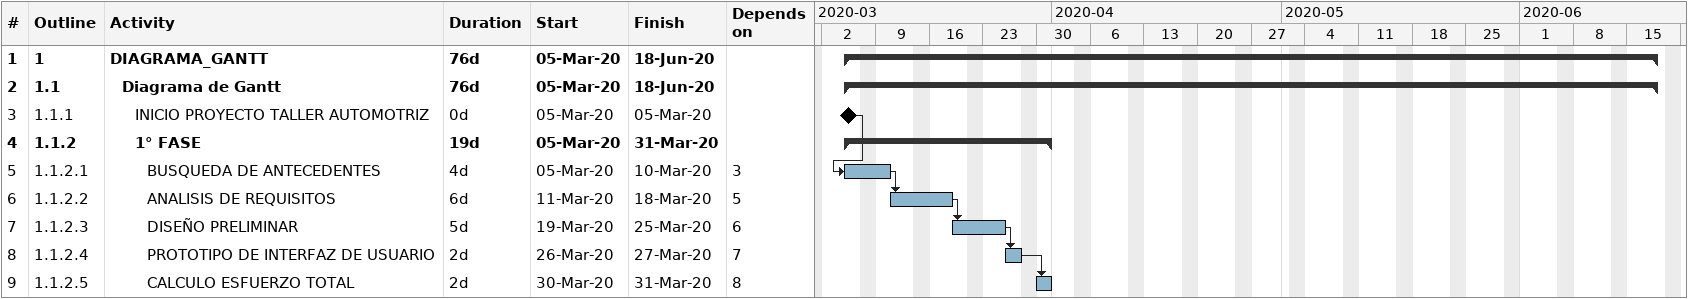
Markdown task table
| ID | WBS | Task | Duration | Start | Finish | Predecessors |
|---|---|---|---|---|---|---|
| 1 | 1 | **DIAGRAMA_GANTT** | 76d | 2020-03-05 | 2020-06-18 |  |
| 2 | 1.1 | **Diagrama de Gantt** | 76d | 2020-03-05 | 2020-06-18 |  |
| 3 | 1.1.1 | INICIO PROYECTO TALLER AUTOMOTRIZ | 0d | 2020-03-05 | 2020-03-05 |  |
| 4 | 1.1.2 | **1° FASE** | 19d | 2020-03-05 | 2020-03-31 |  |
| 5 | 1.1.2.1 | BUSQUEDA DE ANTECEDENTES | 4d | 2020-03-05 | 2020-03-10 | 3 |
| 6 | 1.1.2.2 | ANALISIS DE REQUISITOS | 6d | 2020-03-11 | 2020-03-18 | 5 |
| 7 | 1.1.2.3 | DISEÑO PRELIMINAR | 5d | 2020-03-19 | 2020-03-25 | 6 |
| 8 | 1.1.2.4 | PROTOTIPO DE INTERFAZ DE USUARIO | 2d | 2020-03-26 | 2020-03-27 | 7 |
| 9 | 1.1.2.5 | CALCULO ESFUERZO TOTAL | 2d | 2020-03-30 | 2020-03-31 | 8 |
